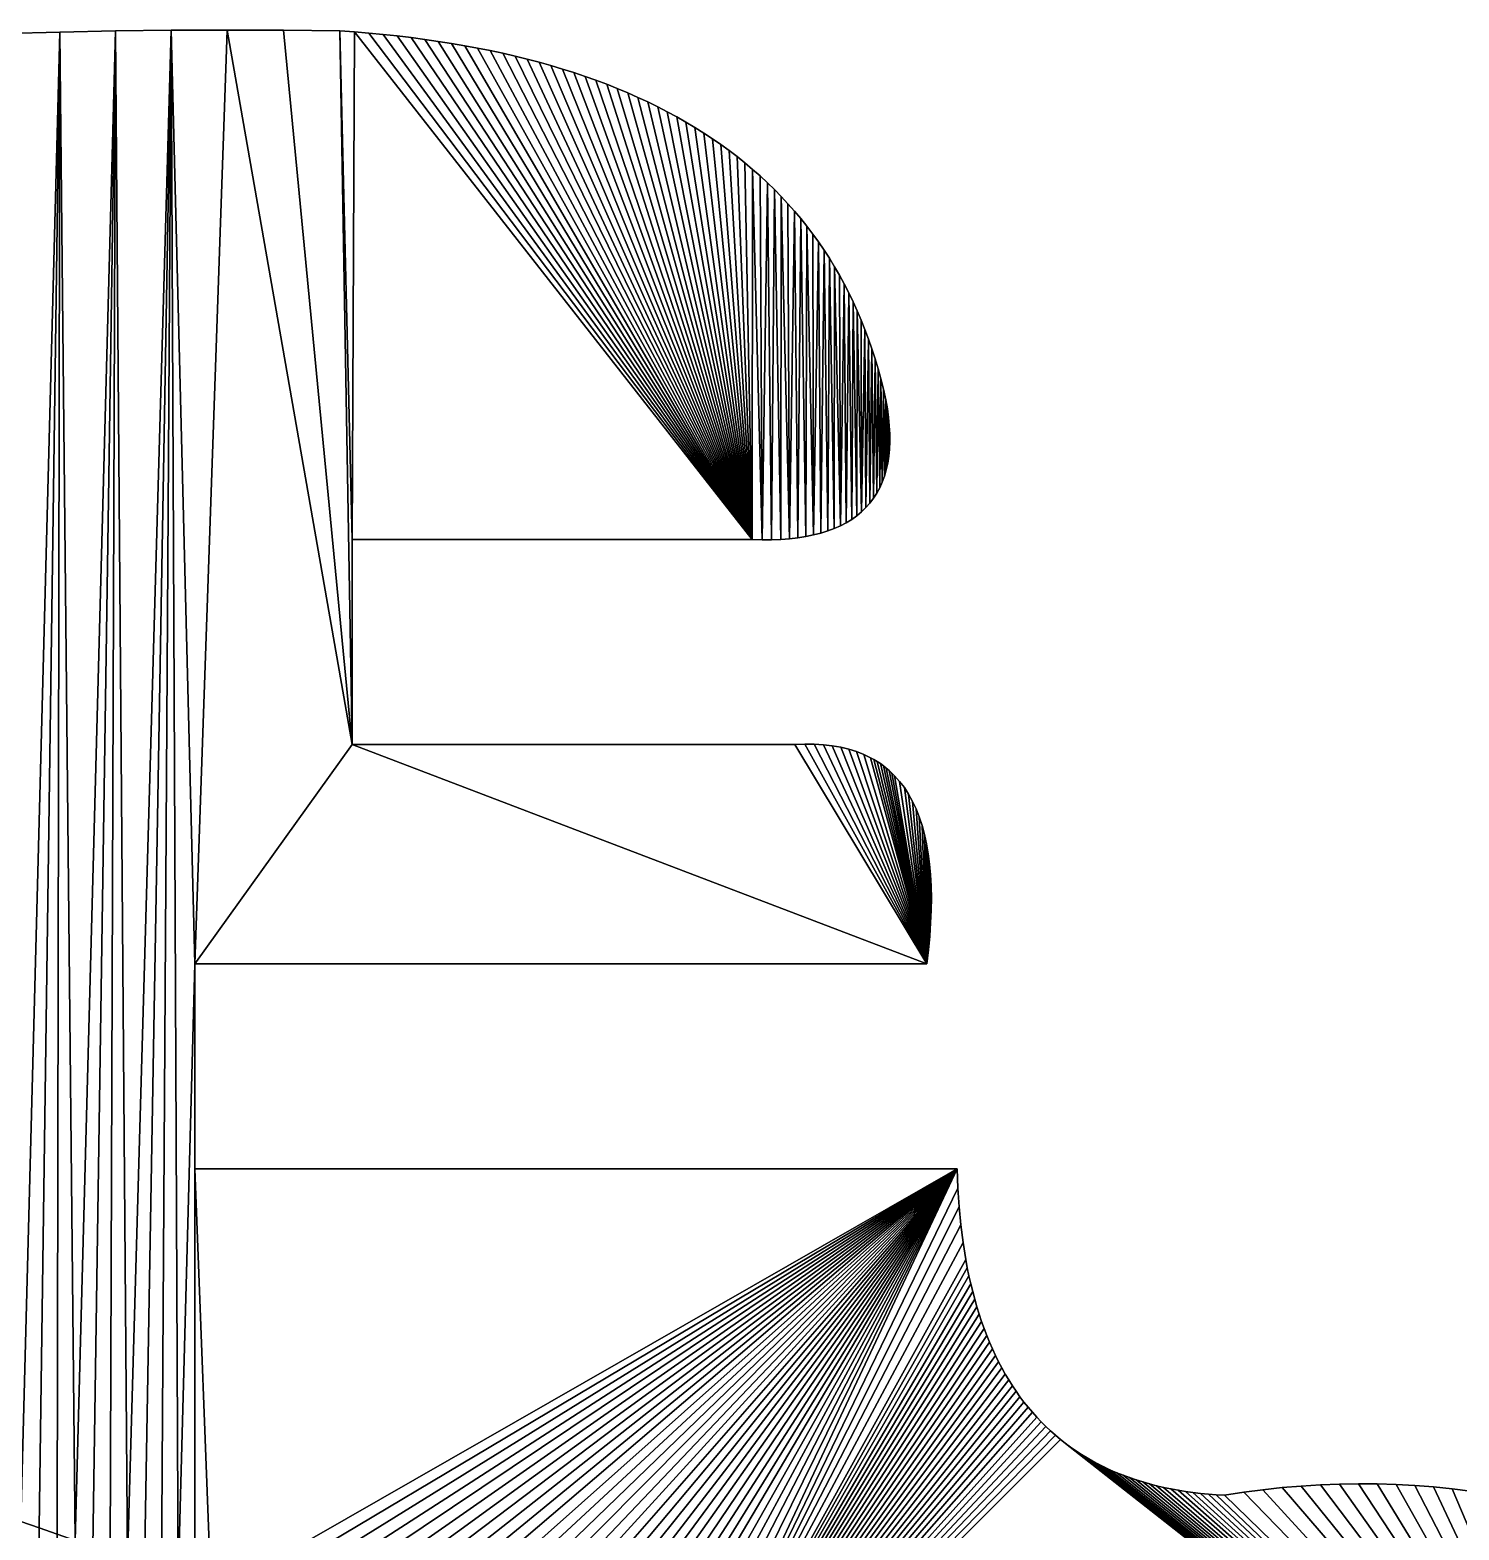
# Model space of a CAD drawing. Extents: x 10 to 917, y 10 to 841.
# Drawn here: x 107.95 to 152.16, y 103.38 to 149.8 of the extents above; entities that cross this region are included whole.
import ezdxf

# ---------------------------------------------------------------- set-up
doc = ezdxf.new("R2010")
doc.units = 0
doc.header["$MEASUREMENT"] = 0
doc.layers.get('0').update_dxf_attribs({"linetype": 'CONTINUOUS'})

msp = doc.modelspace()

# ---------------------------------------------------------------- linework, layer by layer
for p, q in [((108.877, 149.742), (107.167, 149.695)), ((110.594, 149.776), (108.877, 149.742)), ((112.319, 149.797), (110.594, 149.776)), ((114.05, 149.804), (112.319, 149.797)), ((115.789, 149.798), (114.05, 149.804)), ((117.534, 149.778), (115.789, 149.798)), ((117.988, 149.746), (117.534, 149.778)), ((118.435, 149.708), (117.988, 149.746)), ((118.876, 149.667), (118.435, 149.708)), ((119.312, 149.62), (118.876, 149.667)), ((119.741, 149.569), (119.312, 149.62)), ((120.165, 149.514), (119.741, 149.569)), ((120.582, 149.453), (120.165, 149.514)), ((120.993, 149.388), (120.582, 149.453)), ((121.399, 149.319), (120.993, 149.388)), ((121.798, 149.245), (121.399, 149.319)), ((122.191, 149.166), (121.798, 149.245)), ((122.579, 149.082), (122.191, 149.166)), ((122.96, 148.994), (122.579, 149.082)), ((123.335, 148.901), (122.96, 148.994)), ((123.705, 148.804), (123.335, 148.901)), ((124.068, 148.702), (123.705, 148.804)), ((124.425, 148.595), (124.068, 148.702)), ((124.776, 148.484), (124.425, 148.595)), ((125.122, 148.368), (124.776, 148.484)), ((125.461, 148.248), (125.122, 148.368)), ((125.794, 148.123), (125.461, 148.248)), ((126.121, 147.993), (125.794, 148.123)), ((126.442, 147.858), (126.121, 147.993)), ((126.757, 147.719), (126.442, 147.858)), ((127.066, 147.576), (126.757, 147.719)), ((127.37, 147.427), (127.066, 147.576)), ((127.667, 147.274), (127.37, 147.427)), ((127.958, 147.117), (127.667, 147.274)), ((128.243, 146.955), (127.958, 147.117)), ((128.522, 146.788), (128.243, 146.955)), ((128.795, 146.616), (128.522, 146.788)), ((129.062, 146.44), (128.795, 146.616)), ((129.323, 146.26), (129.062, 146.44)), ((129.578, 146.074), (129.323, 146.26)), ((129.827, 145.884), (129.578, 146.074)), ((130.07, 145.69), (129.827, 145.884)), ((130.307, 145.49), (130.07, 145.69)), ((130.538, 145.286), (130.307, 145.49)), ((130.763, 145.078), (130.538, 145.286)), ((130.981, 144.865), (130.763, 145.078)), ((131.194, 144.647), (130.981, 144.865)), ((131.401, 144.425), (131.194, 144.647)), ((131.602, 144.197), (131.401, 144.425)), ((131.797, 143.966), (131.602, 144.197)), ((131.986, 143.729), (131.797, 143.966)), ((132.168, 143.489), (131.986, 143.729)), ((132.345, 143.243), (132.168, 143.489)), ((132.516, 142.993), (132.345, 143.243)), ((132.681, 142.738), (132.516, 142.993)), ((132.84, 142.478), (132.681, 142.738)), ((132.992, 142.214), (132.84, 142.478)), ((133.139, 141.946), (132.992, 142.214)), ((133.28, 141.672), (133.139, 141.946)), ((133.414, 141.394), (133.28, 141.672)), ((133.543, 141.112), (133.414, 141.394)), ((133.666, 140.824), (133.543, 141.112)), ((133.782, 140.532), (133.666, 140.824)), ((133.893, 140.236), (133.782, 140.532)), ((133.998, 139.935), (133.893, 140.236)), ((134.096, 139.629), (133.998, 139.935)), ((134.189, 139.318), (134.096, 139.629)), ((134.275, 139.003), (134.189, 139.318)), ((134.356, 138.684), (134.275, 139.003)), ((134.43, 138.359), (134.356, 138.684)), ((134.477, 138.082), (134.43, 138.359)), ((134.512, 137.814), (134.477, 138.082)), ((134.536, 137.555), (134.512, 137.814)), ((134.548, 137.305), (134.536, 137.555)), ((134.539, 136.833), (134.549, 137.064)), ((134.549, 137.064), (134.548, 137.305)), ((134.485, 136.397), (134.518, 136.61)), ((134.518, 136.61), (134.539, 136.833)), ((134.385, 135.998), (134.441, 136.193)), ((134.441, 136.193), (134.485, 136.397)), ((134.15, 135.468), (134.24, 135.636)), ((134.24, 135.636), (134.318, 135.812)), ((134.318, 135.812), (134.385, 135.998)), ((133.814, 135.021), (133.937, 135.161)), ((133.937, 135.161), (134.049, 135.31)), ((134.049, 135.31), (134.15, 135.468)), ((133.206, 134.553), (133.375, 134.657)), ((133.375, 134.657), (133.532, 134.769)), ((133.532, 134.769), (133.679, 134.891)), ((133.679, 134.891), (133.814, 135.021)), ((132.191, 134.175), (132.417, 134.232)), ((132.417, 134.232), (132.631, 134.299)), ((132.631, 134.299), (132.834, 134.375)), ((132.834, 134.375), (133.025, 134.459)), ((133.025, 134.459), (133.206, 134.553)), ((117.914, 127.689), (117.914, 134.03)), ((117.914, 134.03), (130.294, 134.03)), ((130.294, 134.03), (130.599, 134.023)), ((130.599, 134.023), (130.893, 134.025)), ((130.893, 134.025), (131.175, 134.037)), ((131.175, 134.037), (131.446, 134.058)), ((131.446, 134.058), (131.706, 134.088)), ((131.706, 134.088), (131.954, 134.127)), ((131.954, 134.127), (132.191, 134.175)), ((131.614, 127.689), (117.914, 127.689)), ((131.92, 127.701), (131.614, 127.689)), ((132.216, 127.699), (131.92, 127.701)), ((132.499, 127.683), (132.216, 127.699)), ((132.771, 127.652), (132.499, 127.683)), ((133.032, 127.606), (132.771, 127.652)), ((133.281, 127.546), (133.032, 127.606)), ((133.518, 127.472), (133.281, 127.546)), ((133.744, 127.383), (133.518, 127.472)), ((133.958, 127.279), (133.744, 127.383)), ((134.061, 127.222), (133.958, 127.279)), ((134.161, 127.161), (134.061, 127.222)), ((134.258, 127.097), (134.161, 127.161)), ((134.352, 127.029), (134.258, 127.097)), ((134.443, 126.957), (134.352, 127.029)), ((134.532, 126.882), (134.443, 126.957)), ((134.617, 126.803), (134.532, 126.882)), ((134.7, 126.72), (134.617, 126.803)), ((134.856, 126.544), (134.7, 126.72)), ((135.001, 126.354), (134.856, 126.544)), ((135.134, 126.149), (135.001, 126.354)), ((135.256, 125.93), (135.134, 126.149)), ((135.366, 125.696), (135.256, 125.93)), ((135.464, 125.447), (135.366, 125.696)), ((135.551, 125.184), (135.464, 125.447)), ((135.627, 124.907), (135.551, 125.184)), ((135.691, 124.615), (135.627, 124.907)), ((135.743, 124.308), (135.691, 124.615)), ((135.784, 123.987), (135.743, 124.308)), ((135.813, 123.652), (135.784, 123.987)), ((135.83, 123.302), (135.813, 123.652)), ((135.836, 122.937), (135.83, 123.302)), ((135.831, 122.558), (135.836, 122.937)), ((135.785, 121.757), (135.814, 122.165)), ((135.814, 122.165), (135.831, 122.558)), ((135.745, 121.335), (135.785, 121.757)), ((135.693, 120.898), (135.745, 121.335)), ((113.048, 114.556), (113.048, 120.898)), ((113.048, 120.898), (135.693, 120.898)), ((136.63, 114.556), (113.048, 114.556)), ((136.654, 113.958), (136.63, 114.556)), ((136.693, 113.379), (136.654, 113.958)), ((136.747, 112.818), (136.693, 113.379)), ((136.817, 112.274), (136.747, 112.818)), ((136.901, 111.75), (136.817, 112.274)), ((136.949, 111.494), (136.901, 111.75)), ((137.001, 111.243), (136.949, 111.494)), ((137.056, 110.996), (137.001, 111.243)), ((137.116, 110.754), (137.056, 110.996)), ((137.179, 110.517), (137.116, 110.754)), ((137.246, 110.284), (137.179, 110.517)), ((137.316, 110.055), (137.246, 110.284)), ((137.391, 109.832), (137.316, 110.055)), ((137.469, 109.612), (137.391, 109.832)), ((137.551, 109.398), (137.469, 109.612)), ((137.637, 109.188), (137.551, 109.398)), ((137.726, 108.982), (137.637, 109.188)), ((137.82, 108.781), (137.726, 108.982)), ((137.917, 108.584), (137.82, 108.781)), ((138.018, 108.392), (137.917, 108.584)), ((138.122, 108.205), (138.018, 108.392)), ((138.231, 108.022), (138.122, 108.205)), ((138.343, 107.844), (138.231, 108.022)), ((138.459, 107.67), (138.343, 107.844)), ((138.579, 107.501), (138.459, 107.67)), ((138.702, 107.336), (138.579, 107.501)), ((138.83, 107.176), (138.702, 107.336)), ((138.961, 107.02), (138.83, 107.176)), ((139.096, 106.869), (138.961, 107.02)), ((139.234, 106.723), (139.096, 106.869)), ((139.377, 106.581), (139.234, 106.723)), ((139.523, 106.443), (139.377, 106.581)), ((139.673, 106.31), (139.523, 106.443)), ((139.827, 106.182), (139.673, 106.31)), ((139.985, 106.058), (139.827, 106.182)), ((140.146, 105.939), (139.985, 106.058)), ((140.311, 105.825), (140.146, 105.939)), ((140.48, 105.714), (140.311, 105.825)), ((140.653, 105.609), (140.48, 105.714)), ((140.829, 105.508), (140.653, 105.609)), ((141.01, 105.411), (140.829, 105.508)), ((141.194, 105.32), (141.01, 105.411)), ((141.382, 105.232), (141.194, 105.32)), ((141.573, 105.149), (141.382, 105.232)), ((141.769, 105.071), (141.573, 105.149)), ((141.968, 104.997), (141.769, 105.071)), ((142.171, 104.928), (141.968, 104.997)), ((142.378, 104.864), (142.171, 104.928)), ((142.588, 104.803), (142.378, 104.864)), ((142.802, 104.748), (142.588, 104.803)), ((143.021, 104.697), (142.802, 104.748)), ((143.242, 104.651), (143.021, 104.697)), ((143.468, 104.609), (143.242, 104.651)), ((143.697, 104.571), (143.468, 104.609)), ((143.931, 104.539), (143.697, 104.571)), ((144.168, 104.51), (143.931, 104.539)), ((144.408, 104.487), (144.168, 104.51)), ((144.653, 104.467), (144.408, 104.487)), ((144.901, 104.453), (144.653, 104.467)), ((145.5, 104.545), (144.901, 104.453)), ((146.096, 104.623), (145.5, 104.545)), ((146.691, 104.688), (146.096, 104.623)), ((147.283, 104.738), (146.691, 104.688)), ((147.873, 104.775), (147.283, 104.738)), ((148.461, 104.799), (147.873, 104.775)), ((149.047, 104.808), (148.461, 104.799)), ((149.631, 104.804), (149.047, 104.808)), ((150.213, 104.786), (149.631, 104.804)), ((150.793, 104.755), (150.213, 104.786)), ((151.371, 104.71), (150.793, 104.755)), ((151.947, 104.651), (151.371, 104.71)), ((152.52, 104.578), (151.947, 104.651)), ((108.232, 103.448), (107.668, 103.642)), ((108.791, 103.251), (108.232, 103.448))]:
    msp.add_line(p, q)

# ---------------------------------------------------------------- meshes
mesh = msp.add_polyface()
corners = [(117.988, 149.746), (117.914, 134.03), (117.534, 149.778), (130.294, 134.03), (118.435, 149.708), (118.876, 149.667), (119.312, 149.62), (119.741, 149.569), (104.16, 104.739), (105.464, 149.634), (104.759, 104.564), (105.352, 104.386), (105.94, 104.205), (107.167, 149.695), (106.522, 104.021), (107.098, 103.833), (107.668, 103.642), (108.877, 149.742), (108.232, 103.448), (108.791, 103.251), (109.343, 103.05), (110.594, 149.776), (109.89, 102.846), (110.431, 102.639), (110.966, 102.429), (112.319, 149.797), (111.495, 102.215), (112.019, 101.998), (112.536, 101.777), (113.048, 120.898), (114.05, 149.804), (113.048, 101.554), (117.914, 127.689), (135.693, 120.898), (115.789, 149.798), (113.048, 114.556), (113.554, 101.327), (136.63, 114.556), (114.054, 101.097), (114.548, 100.864), (115.036, 100.627), (115.518, 100.387), (115.995, 100.144), (116.466, 99.898)]
mesh.append_faces([[corners[k] for k in face] for face in [(0, 1, 2), (1, 0, 3), (8, 9, 10), (10, 9, 11), (11, 9, 12), (12, 13, 14), (14, 13, 15), (15, 13, 16), (16, 17, 18), (18, 17, 19), (19, 17, 20), (20, 21, 22), (22, 21, 23), (23, 21, 24), (24, 25, 26), (26, 25, 27), (27, 25, 28), (28, 29, 31), (29, 32, 33), (32, 2, 1), (31, 35, 36), (35, 31, 29), (36, 37, 38), (38, 37, 39), (39, 37, 40), (40, 37, 41), (41, 37, 42), (42, 37, 43)]], dxfattribs={"vtx0": -1, "vtx1": -1})
mesh.append_faces([[corners[k] for k in face] for face in [(28, 25, 29), (29, 30, 32)]], dxfattribs={"vtx0": -1, "vtx1": -1, "vtx2": -1})
mesh.append_faces([[corners[k] for k in face] for face in [(3, 0, 4), (3, 4, 5), (3, 5, 6), (3, 6, 7), (12, 9, 13), (16, 13, 17), (20, 17, 21), (24, 21, 25), (29, 25, 30), (32, 30, 34), (32, 34, 2), (36, 35, 37)]], dxfattribs={"vtx0": -1, "vtx2": -1})
mesh = msp.add_polyface()
corners = [(130.294, 134.03), (119.741, 149.569), (120.165, 149.514), (120.582, 149.453), (120.993, 149.388), (121.399, 149.319), (121.798, 149.245), (122.191, 149.166), (122.579, 149.082), (122.96, 148.994), (123.335, 148.901), (123.705, 148.804), (124.068, 148.702), (124.425, 148.595), (124.776, 148.484), (125.122, 148.368), (125.461, 148.248), (125.794, 148.123), (126.121, 147.993), (126.442, 147.858), (126.757, 147.719), (127.066, 147.576), (127.37, 147.427), (127.667, 147.274), (127.958, 147.117), (128.243, 146.955), (128.522, 146.788), (128.795, 146.616), (129.062, 146.44), (129.323, 146.26), (129.578, 146.074), (129.827, 145.884), (130.07, 145.69), (130.307, 145.49), (130.599, 134.023), (130.538, 145.286), (130.763, 145.078), (130.893, 134.025), (130.981, 144.865), (131.175, 134.037), (131.194, 144.647), (131.446, 134.058), (131.401, 144.425), (131.602, 144.197)]
mesh.append_faces([[corners[k] for k in face] for face in [(0, 33, 34), (34, 36, 37), (37, 38, 39), (39, 40, 41)]], dxfattribs={"vtx0": -1, "vtx1": -1})
mesh.append_faces([[corners[k] for k in face] for face in [(0, 1, 2), (0, 2, 3), (0, 3, 4), (0, 4, 5), (0, 5, 6), (0, 6, 7), (0, 7, 8), (0, 8, 9), (0, 9, 10), (0, 10, 11), (0, 11, 12), (0, 12, 13), (0, 13, 14), (0, 14, 15), (0, 15, 16), (0, 16, 17), (0, 17, 18), (0, 18, 19), (0, 19, 20), (0, 20, 21), (0, 21, 22), (0, 22, 23), (0, 23, 24), (0, 24, 25), (0, 25, 26), (0, 26, 27), (0, 27, 28), (0, 28, 29), (0, 29, 30), (0, 30, 31), (0, 31, 32), (0, 32, 33), (34, 33, 35), (34, 35, 36), (37, 36, 38), (39, 38, 40), (41, 40, 42), (41, 42, 43)]], dxfattribs={"vtx0": -1, "vtx2": -1})
mesh = msp.add_polyface()
corners = [(131.446, 134.058), (131.602, 144.197), (131.706, 134.088), (131.797, 143.966), (131.954, 134.127), (131.986, 143.729), (132.191, 134.175), (132.168, 143.489), (132.345, 143.243), (132.417, 134.232), (132.516, 142.993), (132.631, 134.299), (132.681, 142.738), (132.834, 134.375), (132.84, 142.478), (133.025, 134.459), (132.992, 142.214), (133.139, 141.946), (133.206, 134.553), (133.28, 141.672), (133.375, 134.657), (133.414, 141.394), (133.532, 134.769), (133.543, 141.112), (133.679, 134.891), (133.666, 140.824), (133.782, 140.532), (133.814, 135.021), (133.893, 140.236), (133.937, 135.161), (133.998, 139.935), (134.049, 135.31), (134.096, 139.629), (134.15, 135.468), (134.189, 139.318), (134.24, 135.636), (134.275, 139.003), (134.318, 135.812), (134.356, 138.684), (134.385, 135.998), (134.43, 138.359), (134.441, 136.193), (134.477, 138.082), (134.485, 136.397), (134.512, 137.814), (134.518, 136.61), (134.536, 137.555), (134.539, 136.833), (134.548, 137.305), (134.549, 137.064)]
mesh.append_faces([[corners[k] for k in face] for face in [(47, 48, 49)]], dxfattribs={"vtx0": -1})
mesh.append_faces([[corners[k] for k in face] for face in [(0, 1, 2), (2, 3, 4), (4, 5, 6), (6, 8, 9), (9, 10, 11), (11, 12, 13), (13, 14, 15), (15, 17, 18), (18, 19, 20), (20, 21, 22), (22, 23, 24), (37, 38, 39), (39, 40, 41), (41, 42, 43), (43, 44, 45), (45, 46, 47)]], dxfattribs={"vtx0": -1, "vtx1": -1})
mesh.append_faces([[corners[k] for k in face] for face in [(2, 1, 3), (4, 3, 5), (6, 5, 7), (6, 7, 8), (9, 8, 10), (11, 10, 12), (13, 12, 14), (15, 14, 16), (15, 16, 17), (18, 17, 19), (20, 19, 21), (22, 21, 23), (24, 23, 25), (24, 25, 26), (27, 26, 28), (29, 28, 30), (31, 30, 32), (33, 32, 34), (35, 34, 36), (37, 36, 38), (39, 38, 40), (41, 40, 42), (43, 42, 44), (45, 44, 46), (47, 46, 48)]], dxfattribs={"vtx0": -1, "vtx2": -1})
mesh = msp.add_polyface()
corners = [(133.679, 134.891), (133.782, 140.532), (133.814, 135.021), (133.893, 140.236), (133.937, 135.161), (133.998, 139.935), (134.049, 135.31), (134.096, 139.629), (134.15, 135.468), (134.189, 139.318), (134.24, 135.636), (134.275, 139.003), (134.318, 135.812), (135.693, 120.898), (117.914, 127.689), (131.614, 127.689), (131.92, 127.701), (132.216, 127.699), (132.499, 127.683), (132.771, 127.652), (133.032, 127.606), (133.281, 127.546), (133.518, 127.472), (133.744, 127.383), (133.958, 127.279), (134.061, 127.222), (134.161, 127.161), (134.258, 127.097), (134.352, 127.029), (134.443, 126.957), (134.532, 126.882), (134.617, 126.803), (134.7, 126.72), (134.856, 126.544), (135.001, 126.354), (135.134, 126.149), (135.256, 125.93), (135.366, 125.696), (135.464, 125.447), (135.551, 125.184), (135.627, 124.907), (135.691, 124.615), (135.743, 124.308), (135.745, 121.335), (135.784, 123.987), (135.785, 121.757), (135.813, 123.652), (135.814, 122.165), (135.83, 123.302), (135.831, 122.558), (135.836, 122.937)]
mesh.append_faces([[corners[k] for k in face] for face in [(49, 48, 50)]], dxfattribs={"vtx0": -1})
mesh.append_faces([[corners[k] for k in face] for face in [(0, 1, 2), (2, 3, 4), (4, 5, 6), (6, 7, 8), (8, 9, 10), (10, 11, 12), (13, 42, 43), (43, 44, 45), (45, 46, 47), (47, 48, 49)]], dxfattribs={"vtx0": -1, "vtx1": -1})
mesh.append_faces([[corners[k] for k in face] for face in [(13, 14, 15), (13, 15, 16), (13, 16, 17), (13, 17, 18), (13, 18, 19), (13, 19, 20), (13, 20, 21), (13, 21, 22), (13, 22, 23), (13, 23, 24), (13, 24, 25), (13, 25, 26), (13, 26, 27), (13, 27, 28), (13, 28, 29), (13, 29, 30), (13, 30, 31), (13, 31, 32), (13, 32, 33), (13, 33, 34), (13, 34, 35), (13, 35, 36), (13, 36, 37), (13, 37, 38), (13, 38, 39), (13, 39, 40), (13, 40, 41), (13, 41, 42), (43, 42, 44), (45, 44, 46), (47, 46, 48)]], dxfattribs={"vtx0": -1, "vtx2": -1})
mesh = msp.add_polyface()
corners = [(116.466, 99.898), (136.63, 114.556), (116.931, 99.648), (117.39, 99.395), (117.843, 99.139), (118.29, 98.879), (118.732, 98.617), (119.167, 98.351), (119.597, 98.081), (120.021, 97.809), (120.439, 97.533), (120.852, 97.254), (121.258, 96.972), (121.659, 96.686), (122.053, 96.397), (122.442, 96.105), (126.334, 92.676), (136.654, 113.958), (136.693, 113.379), (136.747, 112.818), (136.817, 112.274), (136.901, 111.75), (136.949, 111.494), (137.001, 111.243), (137.056, 110.996), (137.116, 110.754), (137.179, 110.517), (137.246, 110.284), (137.316, 110.055), (137.391, 109.832), (137.469, 109.612), (137.551, 109.398), (137.637, 109.188), (137.726, 108.982), (137.82, 108.781), (137.917, 108.584), (138.018, 108.392), (138.122, 108.205), (138.231, 108.022), (138.343, 107.844), (138.459, 107.67), (138.579, 107.501), (138.702, 107.336), (138.83, 107.176), (138.961, 107.02)]
mesh.append_faces([[corners[k] for k in face] for face in [(0, 1, 2), (2, 1, 3), (3, 1, 4), (4, 1, 5), (5, 1, 6), (6, 1, 7), (7, 1, 8), (8, 1, 9), (9, 1, 10), (10, 1, 11), (11, 1, 12), (12, 1, 13), (13, 1, 14), (14, 1, 15)]], dxfattribs={"vtx0": -1, "vtx1": -1})
mesh.append_faces([[corners[k] for k in face] for face in [(16, 1, 17), (16, 17, 18), (16, 18, 19), (16, 19, 20), (16, 20, 21), (16, 21, 22), (16, 22, 23), (16, 23, 24), (16, 24, 25), (16, 25, 26), (16, 26, 27), (16, 27, 28), (16, 28, 29), (16, 29, 30), (16, 30, 31), (16, 31, 32), (16, 32, 33), (16, 33, 34), (16, 34, 35), (16, 35, 36), (16, 36, 37), (16, 37, 38), (16, 38, 39), (16, 39, 40), (16, 40, 41), (16, 41, 42), (16, 42, 43), (16, 43, 44)]], dxfattribs={"vtx0": -1, "vtx2": -1})
mesh = msp.add_polyface()
corners = [(157.03, 86.326), (132.555, 85.944), (132.142, 86.326), (132.947, 85.559), (133.319, 85.172), (133.67, 84.781), (134.001, 84.389), (134.311, 83.994), (134.6, 83.596), (134.737, 83.396), (134.869, 83.196), (134.996, 82.995), (135.117, 82.793), (135.234, 82.591), (135.345, 82.388), (135.451, 82.184), (135.552, 81.98), (135.648, 81.775), (135.738, 81.57), (135.824, 81.364), (135.904, 81.157), (135.979, 80.949), (136.049, 80.741), (136.114, 80.533), (136.174, 80.323), (122.442, 96.105), (136.63, 114.556), (122.825, 95.81), (123.202, 95.511), (123.574, 95.209), (123.939, 94.904), (124.299, 94.595), (124.653, 94.284), (125.001, 93.969), (125.343, 93.65), (125.679, 93.329), (126.01, 93.004), (126.334, 92.676), (138.961, 107.02), (139.096, 106.869), (139.234, 106.723), (139.377, 106.581), (139.523, 106.443), (139.673, 106.31), (139.827, 106.182), (157.03, 92.667)]
mesh.append_faces([[corners[k] for k in face] for face in [(0, 1, 2)]], dxfattribs={"vtx0": -1})
mesh.append_faces([[corners[k] for k in face] for face in [(1, 0, 3), (3, 0, 4), (4, 0, 5), (5, 0, 6), (6, 0, 7), (7, 0, 8), (8, 0, 9), (9, 0, 10), (10, 0, 11), (11, 0, 12), (12, 0, 13), (13, 0, 14), (14, 0, 15), (15, 0, 16), (16, 0, 17), (17, 0, 18), (18, 0, 19), (19, 0, 20), (20, 0, 21), (21, 0, 22), (22, 0, 23), (23, 0, 24), (25, 26, 27), (27, 26, 28), (28, 26, 29), (29, 26, 30), (30, 26, 31), (31, 26, 32), (32, 26, 33), (33, 26, 34), (34, 26, 35), (35, 26, 36), (36, 26, 37), (37, 44, 45)]], dxfattribs={"vtx0": -1, "vtx1": -1})
mesh.append_faces([[corners[k] for k in face] for face in [(37, 38, 39), (37, 39, 40), (37, 40, 41), (37, 41, 42), (37, 42, 43), (37, 43, 44)]], dxfattribs={"vtx0": -1, "vtx2": -1})
mesh = msp.add_polyface()
corners = [(136.174, 80.323), (157.03, 86.326), (136.228, 80.113), (136.278, 79.902), (157.03, 92.667), (139.827, 106.182), (139.985, 106.058), (140.146, 105.939), (140.311, 105.825), (140.48, 105.714), (140.653, 105.609), (140.829, 105.508), (141.01, 105.411), (141.194, 105.32), (141.382, 105.232), (141.573, 105.149), (141.769, 105.071), (141.968, 104.997), (142.171, 104.928), (142.378, 104.864), (142.588, 104.803), (142.802, 104.748), (143.021, 104.697), (143.242, 104.651), (143.468, 104.609), (143.697, 104.571), (143.931, 104.539), (144.168, 104.51), (144.408, 104.487), (144.653, 104.467), (144.901, 104.453), (145.5, 104.545), (146.096, 104.623), (146.691, 104.688), (147.283, 104.738), (147.873, 104.775), (148.461, 104.799), (149.047, 104.808), (149.631, 104.804), (150.213, 104.786), (150.793, 104.755), (151.371, 104.71), (151.947, 104.651), (152.52, 104.578), (153.092, 104.491), (157.03, 73.478)]
mesh.append_faces([[corners[k] for k in face] for face in [(0, 1, 2), (2, 1, 3)]], dxfattribs={"vtx0": -1, "vtx1": -1})
mesh.append_faces([[corners[k] for k in face] for face in [(45, 3, 1)]], dxfattribs={"vtx0": -1, "vtx1": -1, "vtx2": -1})
mesh.append_faces([[corners[k] for k in face] for face in [(4, 5, 6), (4, 6, 7), (4, 7, 8), (4, 8, 9), (4, 9, 10), (4, 10, 11), (4, 11, 12), (4, 12, 13), (4, 13, 14), (4, 14, 15), (4, 15, 16), (4, 16, 17), (4, 17, 18), (4, 18, 19), (4, 19, 20), (4, 20, 21), (4, 21, 22), (4, 22, 23), (4, 23, 24), (4, 24, 25), (4, 25, 26), (4, 26, 27), (4, 27, 28), (4, 28, 29), (4, 29, 30), (4, 30, 31), (4, 31, 32), (4, 32, 33), (4, 33, 34), (4, 34, 35), (4, 35, 36), (4, 36, 37), (4, 37, 38), (4, 38, 39), (4, 39, 40), (4, 40, 41), (4, 41, 42), (4, 42, 43), (4, 43, 44)]], dxfattribs={"vtx0": -1, "vtx2": -1})
mesh = msp.add_polyface()
corners = [(101.075, 54.242), (101.075, 105.563), (101.704, 105.404), (101.704, 54.4), (102.326, 105.243), (102.326, 54.562), (102.943, 105.078), (102.943, 54.726), (103.554, 104.91), (103.554, 54.894), (104.16, 104.739), (104.16, 55.066), (104.759, 104.564), (104.759, 55.24), (105.352, 104.386), (105.352, 55.418), (105.94, 104.205), (105.94, 55.599), (106.522, 104.021), (106.522, 55.784), (107.098, 103.833), (107.098, 55.971), (107.668, 103.642), (107.668, 56.162), (108.232, 103.448), (108.232, 56.356), (108.791, 103.251), (108.791, 56.554), (109.343, 103.05), (109.343, 56.754), (109.89, 102.846), (109.89, 56.958), (110.431, 102.639), (110.431, 57.166), (110.966, 102.429), (110.966, 57.376), (111.495, 102.215), (111.495, 57.59), (112.019, 101.998), (112.019, 57.807), (112.536, 101.777), (112.536, 58.027), (113.048, 101.554), (113.048, 58.251), (113.554, 101.327), (113.554, 58.477), (114.054, 101.097), (114.054, 58.708), (114.548, 100.864), (114.548, 58.941), (115.036, 100.627), (115.036, 59.177), (115.518, 100.387), (115.518, 59.417), (115.995, 100.144), (115.995, 59.661)]
mesh.append_faces([[corners[k] for k in face] for face in [(0, 2, 3), (3, 4, 5), (5, 6, 7), (7, 8, 9), (9, 10, 11), (11, 12, 13), (13, 14, 15), (15, 16, 17), (17, 18, 19), (19, 20, 21), (21, 22, 23), (23, 24, 25), (25, 26, 27), (27, 28, 29), (29, 30, 31), (31, 32, 33), (33, 34, 35), (35, 36, 37), (37, 38, 39), (39, 40, 41), (41, 42, 43), (43, 44, 45), (45, 46, 47), (47, 48, 49), (49, 50, 51), (51, 52, 53), (53, 54, 55)]], dxfattribs={"vtx0": -1, "vtx1": -1})
mesh.append_faces([[corners[k] for k in face] for face in [(0, 1, 2), (3, 2, 4), (5, 4, 6), (7, 6, 8), (9, 8, 10), (11, 10, 12), (13, 12, 14), (15, 14, 16), (17, 16, 18), (19, 18, 20), (21, 20, 22), (23, 22, 24), (25, 24, 26), (27, 26, 28), (29, 28, 30), (31, 30, 32), (33, 32, 34), (35, 34, 36), (37, 36, 38), (39, 38, 40), (41, 40, 42), (43, 42, 44), (45, 44, 46), (47, 46, 48), (49, 48, 50), (51, 50, 52), (53, 52, 54)]], dxfattribs={"vtx0": -1, "vtx2": -1})

doc.saveas('drawing.dxf')
